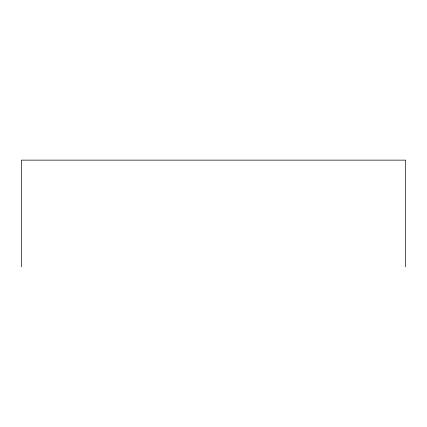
<?xml version="1.0" encoding="UTF-8"?>
<svg xmlns="http://www.w3.org/2000/svg" width="427" height="427" viewBox="0 0 427 427"><rect width="100%" height="100%" fill="white"/><g stroke="black" fill="none" stroke-linecap="round" stroke-linejoin="round"><path stroke-width="0.64" d="M405.65 266.864L405.65 160.136L21.35 160.136L21.35 266.864"/></g></svg>
